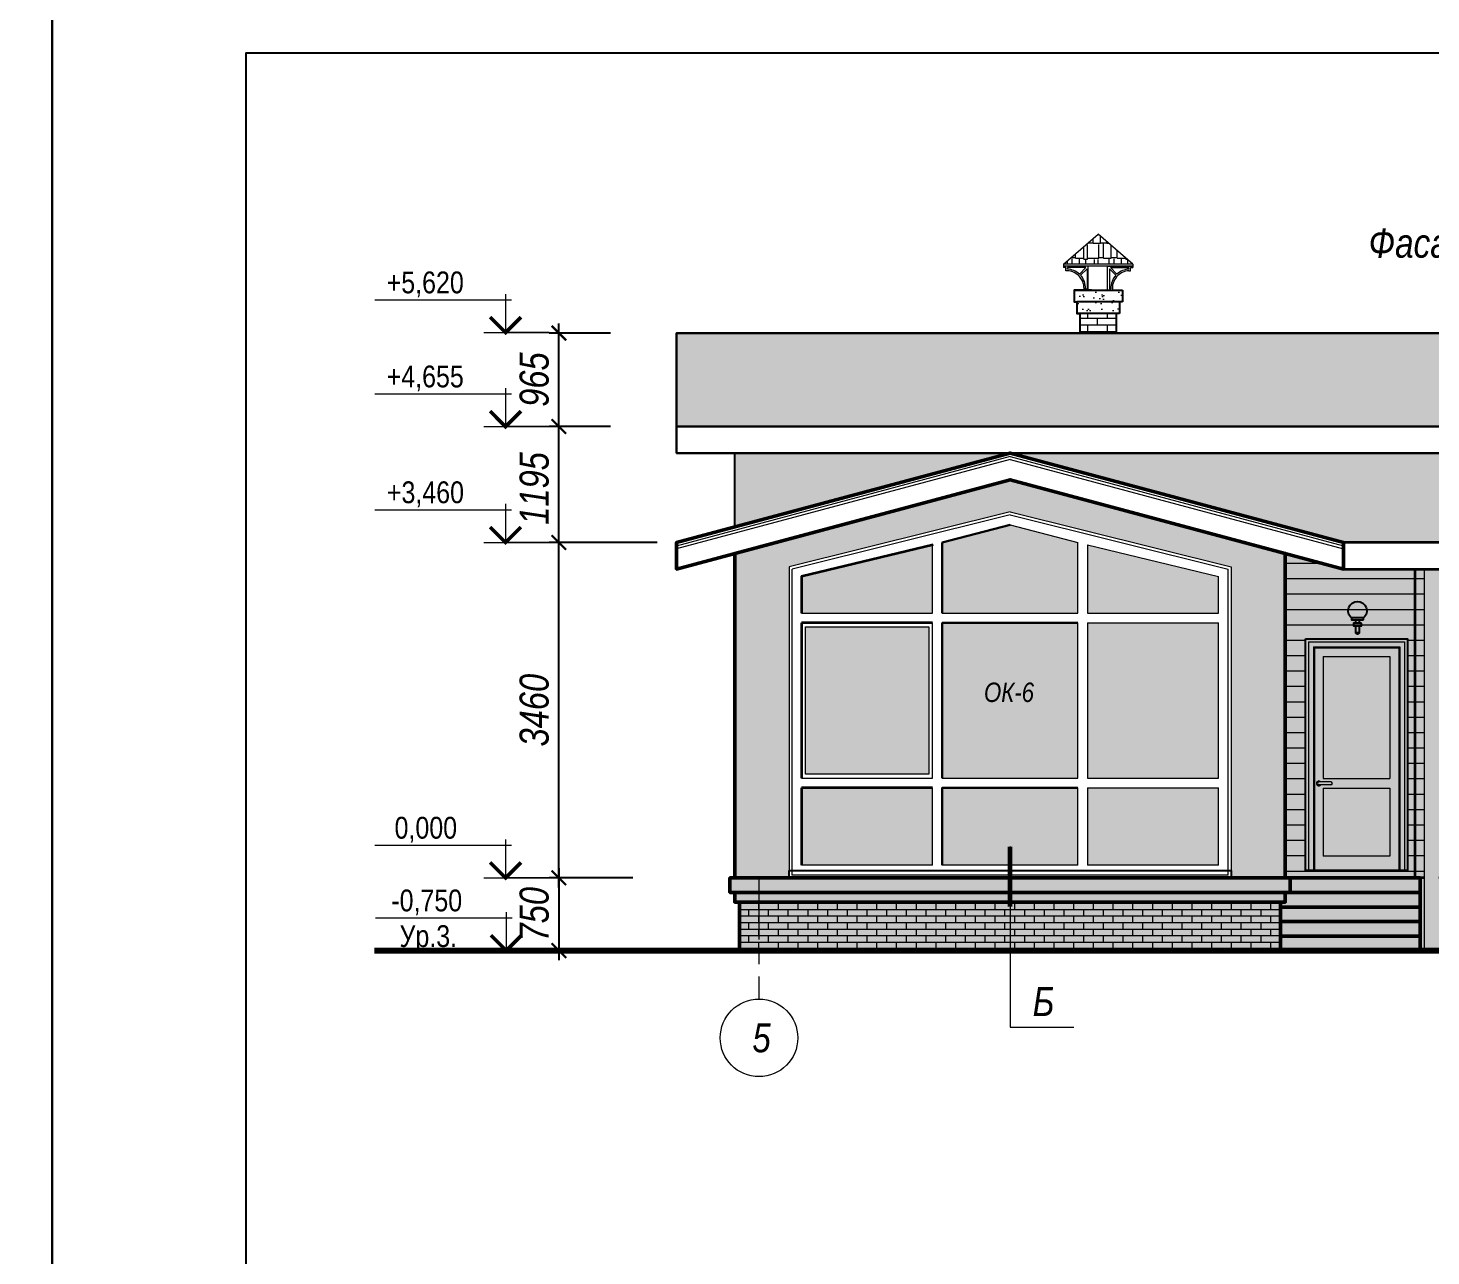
# Model space of a CAD drawing. Header units: millimetres. Extents: x 1582001 to 3303937, y 226471 to 491235.
# Drawn here: x 1623751 to 1638224, y 367435 to 380100 of the extents above; entities that cross this region are included whole.
import ezdxf
from ezdxf.enums import TextEntityAlignment as Align

# ---------------------------------------------------------------- set-up
doc = ezdxf.new("R2010")
doc.units = ezdxf.units.MM
doc.linetypes.add('CENTER', pattern=[50.8, 31.75, -6.35, 6.35, -6.35])
doc.layers.get('Defpoints').update_dxf_attribs({"color": 255, "lineweight": 30})
for name, color, linetype in [('A-Window-G', 92, 'Continuous'), ('Fasad', 7, 'Continuous'), ('Т-Подписи', 7, 'Continuous'), ('Формуляр', 138, 'Continuous')]:
    doc.layers.add(name, color=color, linetype=linetype)
for name, color, linetype, lineweight in [('Интерьер - Лестница_Ном_пера__1', 7, 'Continuous', 13), ('Интерьер- Перегородка_Ном_пера__1', 7, 'Continuous', 13), ('Конструктивный - Несущий_Ном_пера__1', 7, 'Continuous', 13), ('Кровля', 232, 'Continuous', 25), ('Маркировка', 253, 'Continuous', 18), ('Оболочка - Крыша_Ном_пера__1', 7, 'Continuous', 13), ('Оси', 251, 'CENTER', 9), ('Отметки', 123, 'Continuous', 18), ('Размеры', 7, 'Continuous', 18), ('тонко', 200, 'Continuous', 13), ('Штриховки', 251, 'Continuous', 20)]:
    doc.layers.add(name, color=color, linetype=linetype, lineweight=lineweight)
doc.styles.add('-АР-', font='ARIALN.TTF', dxfattribs={"width": 0.98, "height": 300})
doc.styles.add('GOST 2.304', font='ARIALNI.TTF', dxfattribs={"width": 0.98, "height": 300})
doc.styles.add('style', font='ARIALNI.TTF', dxfattribs={"width": 0.98, "height": 300})
doc.styles.add('STYLE1', font='ARIALNI.TTF', dxfattribs={"height": 300})
doc.styles.add('стиль1', font='ARIALNI.TTF', dxfattribs={"width": 0.98, "height": 300})
doc.dimstyles.new('М100', dxfattribs={"dimtxt": 600, "dimasz": 150, "dimexe": 100, "dimexo": 200, "dimgap": 100, "dimtad": 1, "dimdec": 0, "dimtxsty": 'style', "dimblk": 'ARCHTICK', "dimcen": 150, "dimdle": 100, "dimclrt": 256, "dimadec": 0, "dimazin": 0, "dimtfac": 1, "dimtdec": 0, "dimtmove": 1, "dimatfit": 3, "dimldrblk": 'NONE', "dimfxl": 0, "dimarcsym": 0})
pattern_1 = [(0, (0, 96926.34), (323.85, 152.4), [76.2, -63.5, 88.9, -38.1, 114.3, -50.8]), (0, (76.2, 96932.69), (323.85, 152.4), [63.5, -241.3, 50.8, -76.2]), (0, (228.6, 96916.81), (323.85, 152.4), [38.1, -393.7]), (90, (0, 96926.34), (-107.95, 152.4), [146.05, -463.55]), (90, (76.2, 96926.34), (-107.95, 152.4), [142.875, -466.725]), (90, (139.7, 96926.34), (-107.95, 152.4), [133.35, -476.25]), (90, (228.6, 96916.81), (-107.95, 152.4), [146.05, -463.55]), (90, (266.7, 96916.81), (-107.95, 152.4), [146.05, -463.55]), (90, (381, 96926.34), (-107.95, 152.4), [139.7, -469.9])]
pattern_2 = [(0, (0, 96926.34), (4e-14, 158.75), [])]

# ---------------------------------------------------------------- blocks, each defined once
blk = doc.blocks.new('_ArchTick')
at = {"color": 0, "linetype": 'ByBlock', "const_width": 0.15}
blk.add_lwpolyline([(-0.5, -0.5), (0.5, 0.5)], dxfattribs=at)
blk = doc.blocks.new('*D494')
at = {"layer": 'Defpoints', "color": 0, "lineweight": -3, "transparency": 16777216}
for p in [(1630192, 371334), (1629227, 370584), (1630192, 370584)]:
    blk.add_point(p, dxfattribs=at)
at = {"layer": 'Размеры', "color": 0, "lineweight": -2, "transparency": 16777216}
for p, q in [((1629227, 371434), (1629227, 370484)), ((1629992, 371334), (1629127, 371334)), ((1629992, 370584), (1629127, 370584))]:
    blk.add_line(p, q, dxfattribs=at)
at = {"layer": 'Размеры', "color": 0, "lineweight": -2, "transparency": 16777216, "xscale": 150, "yscale": 150, "zscale": 150}
for p, rotation in [((1629227, 371334), 90), ((1629227, 370584), 270)]:
    blk.add_blockref('_ArchTick', p, dxfattribs=dict(at, rotation=rotation))
at = {"layer": 'Размеры', "transparency": 16777216, "insert": (1628974, 370959), "char_height": 300, "attachment_point": 5, "rotation": 90, "style": 'style'}
blk.add_mtext('750', dxfattribs=at)
blk = doc.blocks.new('_None')
blk = doc.blocks.new('*U5')
at = {"color": 0, "linetype": 'Continuous', "lineweight": -2}
for p, q in [((24, 4.5), (5.2, 4.5)), ((6, 5.3), (6, 0)), ((9, 0), (0, 0)), ((0, 0), (6, 0))]:
    blk.add_line(p, q, dxfattribs=at)
at = {"color": 0, "linetype": 'Continuous', "lineweight": -2, "const_width": 0.5}
blk.add_lwpolyline([(3.88, 2.12), (6, 0), (8.12, 2.12)], dxfattribs=at)
at = {"color": 0, "linetype": 'Continuous', "lineweight": -2, "style": '-АР-', "flags": 8}
blk.add_attdef('OTMETKA', text='', height=3, dxfattribs=at).set_placement((17.03, 4.5), align=Align.BOTTOM_CENTER)
blk.add_attdef('FLOOR', text='', height=3, dxfattribs=at).set_placement((17, 3.5), align=Align.TOP_CENTER)
blk = doc.blocks.new('OTMETKA')
at = {"color": 0, "linetype": 'Continuous', "lineweight": -2}
for p, q in [((24, 4.5), (5.2, 4.5)), ((6, 5.3), (6, 0)), ((9, 0), (0, 0)), ((0, 0), (6, 0))]:
    blk.add_line(p, q, dxfattribs=at)
at = {"color": 0, "linetype": 'Continuous', "lineweight": -2, "const_width": 0.5}
blk.add_lwpolyline([(3.88, 2.12), (6, 0), (8.12, 2.12)], dxfattribs=at)
at = {"color": 0, "linetype": 'Continuous', "lineweight": -2, "style": '-АР-', "flags": 8}
blk.add_attdef('OTMETKA', text='', height=3, dxfattribs=at).set_placement((17, 4.5), align=Align.BOTTOM_CENTER)
blk.add_attdef('FLOOR', text='', height=3, dxfattribs=at).set_placement((17, 3.5), align=Align.TOP_CENTER)
blk = doc.blocks.new('*D496')
at = {"layer": 'Defpoints', "color": 0, "lineweight": -3, "transparency": 16777216}
for p in [(1629227, 374794), (1630442, 374794), (1630192, 371334)]:
    blk.add_point(p, dxfattribs=at)
at = {"layer": 'Размеры', "color": 0, "lineweight": -2, "transparency": 16777216}
for p, q in [((1629227, 371234), (1629227, 374894)), ((1630242, 374794), (1629127, 374794)), ((1629992, 371334), (1629127, 371334))]:
    blk.add_line(p, q, dxfattribs=at)
at = {"layer": 'Размеры', "color": 0, "lineweight": -2, "transparency": 16777216, "xscale": 150, "yscale": 150, "zscale": 150}
for p, rotation in [((1629227, 374794), 90), ((1629227, 371334), 270)]:
    blk.add_blockref('_ArchTick', p, dxfattribs=dict(at, rotation=rotation))
at = {"layer": 'Размеры', "transparency": 16777216, "insert": (1628974, 373064), "char_height": 300, "attachment_point": 5, "rotation": 90, "style": 'style'}
blk.add_mtext('3460', dxfattribs=at)
blk = doc.blocks.new('*D497')
at = {"layer": 'Defpoints', "color": 0, "lineweight": -3, "transparency": 16777216}
for p in [(1629227, 375989), (1629961, 375989), (1630442, 374794)]:
    blk.add_point(p, dxfattribs=at)
at = {"layer": 'Размеры', "color": 0, "lineweight": -2, "transparency": 16777216}
for p, q in [((1629227, 374694), (1629227, 376089)), ((1629761, 375989), (1629127, 375989)), ((1630242, 374794), (1629127, 374794))]:
    blk.add_line(p, q, dxfattribs=at)
at = {"layer": 'Размеры', "color": 0, "lineweight": -2, "transparency": 16777216, "xscale": 150, "yscale": 150, "zscale": 150}
for p, rotation in [((1629227, 375989), 90), ((1629227, 374794), 270)]:
    blk.add_blockref('_ArchTick', p, dxfattribs=dict(at, rotation=rotation))
at = {"layer": 'Размеры', "transparency": 16777216, "insert": (1628974, 375351), "char_height": 300, "attachment_point": 5, "rotation": 90, "style": 'style'}
blk.add_mtext('1195', dxfattribs=at)
blk = doc.blocks.new('*D498')
at = {"layer": 'Defpoints', "color": 0, "lineweight": -3, "transparency": 16777216}
for p in [(1629227, 376954), (1629961, 376954), (1629961, 375989)]:
    blk.add_point(p, dxfattribs=at)
at = {"layer": 'Размеры', "color": 0, "lineweight": -2, "transparency": 16777216}
for p, q in [((1629227, 375889), (1629227, 377054)), ((1629761, 376954), (1629127, 376954)), ((1629761, 375989), (1629127, 375989))]:
    blk.add_line(p, q, dxfattribs=at)
at = {"layer": 'Размеры', "color": 0, "lineweight": -2, "transparency": 16777216, "xscale": 150, "yscale": 150, "zscale": 150}
for p, rotation in [((1629227, 376954), 90), ((1629227, 375989), 270)]:
    blk.add_blockref('_ArchTick', p, dxfattribs=dict(at, rotation=rotation))
at = {"layer": 'Размеры', "transparency": 16777216, "insert": (1628974, 376474), "char_height": 300, "attachment_point": 5, "rotation": 90, "style": 'style'}
blk.add_mtext('965', dxfattribs=at)
blk = doc.blocks.new('Фонарь 4')
blk.add_lwpolyline([(-41, 112), (41, 112), (41, 86), (-41, 86)], close=True)
for points in [[(-21, 12), (21, 12)], [(-21, 12), (0, 0), (21, 12)]]:
    blk.add_lwpolyline(points)
at = {"layer": 'Fasad'}
for p, q in [((-21, 112), (-21, 148)), ((21, 148), (21, 112)), ((-21, 12), (-21, 86)), ((21, 86), (21, 12))]:
    blk.add_line(p, q, dxfattribs=at)
blk.add_lwpolyline([(-63, 148), (-63, 169), (63, 169), (63, 148)], close=True, dxfattribs=at)
blk.add_arc((0, 241), 95.8, 311.1121, 228.8879, dxfattribs=at)

msp = doc.modelspace()

# ---------------------------------------------------------------- hatches: boundary and pattern name
at = {"lineweight": 18, "ltscale": 100, "true_color": 0x4c2f26}
h = msp.add_hatch(dxfattribs=at)
h.set_pattern_fill('AR-RSHKE', color=29, scale=0.5, style=0)
h.set_pattern_definition([(7e-15, (1483717.68, 458194.37), (323.85, 152.4), [76.2, -63.5, 88.9, -38.1, 114.3, -50.8]), (7e-15, (1483793.88, 458200.72), (323.85, 152.4), [63.5, -241.3, 50.8, -76.2]), (7e-15, (1483946.28, 458184.85), (323.85, 152.4), [38.1, -393.7]), (90, (1483717.68, 458194.37), (-107.95, 152.4), [146.05, -463.55]), (90, (1483793.88, 458194.37), (-107.95, 152.4), [142.875, -466.725]), (90, (1483857.38, 458194.37), (-107.95, 152.4), [133.35, -476.25]), (90, (1483946.28, 458184.85), (-107.95, 152.4), [146.05, -463.55]), (90, (1483984.38, 458184.85), (-107.95, 152.4), [146.05, -463.55]), (90, (1484098.68, 458194.37), (-107.95, 152.4), [139.7, -469.9])])
h.paths.add_polyline_path([(1634434.4, 377664.9), (1634791.3, 377973.7), (1635149.4, 377664.9)])
h = msp.add_hatch(dxfattribs=at)
h.set_pattern_fill('AR-RSHKE', color=29, scale=0.5, style=0)
h.set_pattern_definition(pattern_1)
h.paths.add_polyline_path([(1630441.9, 376953.6), (1644731.9, 376953.6), (1644731.9, 375990), (1630441.9, 375990)])
h.paths.add_polyline_path([(1640576.9, 376953.6), (1642126.9, 376953.6), (1642126.9, 376240.6), (1640576.9, 376240.6)], flags=16)
h = msp.add_hatch(dxfattribs=at)
h.set_pattern_fill('AR-RSHKE', color=29, scale=0.5, style=0)
h.set_pattern_definition(pattern_1)
h.paths.add_polyline_path([(1633881.9, 375715.6), (1637321.9, 374793.9), (1647201.9, 374793.9), (1647201.9, 376514.1), (1644731.9, 376514.1), (1644731.9, 375715.6)])
at = {"lineweight": -3, "ltscale": 100, "true_color": 0xffe3c7}
h = msp.add_hatch(color=254, dxfattribs=at)
h.paths.add_polyline_path([(1636721.9, 374680.3), (1633881.9, 375441.3), (1631041.9, 374680.3), (1631041.9, 371333.8), (1631601.9, 371333.8), (1631601.9, 374542.8), (1633881.9, 375111.6), (1636161.9, 374542.8), (1636161.9, 371333.8), (1636721.9, 371333.8)])
h.paths.add_polyline_path([(1633881.9, 375715.6), (1631041.9, 375715.6), (1631041.9, 374954.6)])
h = msp.add_hatch(color=254, dxfattribs=at)
h.set_gradient(color1=(200, 254, 251), color2=(240, 255, 254), one_color=1, tint=0.97, name='CYLINDER')
h.paths.add_polyline_path([(1633082.7, 374768.7), (1631731.9, 374442.4), (1631731.9, 374063.3), (1633082.7, 374063.3)])
h.paths.add_polyline_path([(1634581.1, 374794.8), (1633881.9, 374977.2), (1633182.7, 374794.8), (1633182.7, 374063.3), (1634581.1, 374063.3)])
h.paths.add_polyline_path([(1634681.1, 374768.7), (1634681.1, 374063.3), (1636031.9, 374063.3), (1636031.9, 374442.4)])
h.paths.add_polyline_path([(1636031.9, 373963.3), (1634681.1, 373963.3), (1634681.1, 372363.8), (1636031.9, 372363.8)])
h.paths.add_polyline_path([(1634581.1, 373963.3), (1633182.7, 373963.3), (1633182.7, 372363.8), (1634581.1, 372363.8)])
h.paths.add_polyline_path([(1633042.7, 373923.3), (1631771.9, 373923.3), (1631771.9, 372403.8), (1633042.7, 372403.8)])
h.paths.add_polyline_path([(1633082.7, 372263.8), (1631731.9, 372263.8), (1631731.9, 371463.8), (1633082.7, 371463.8)])
h.paths.add_polyline_path([(1634581.1, 372263.8), (1633182.7, 372263.8), (1633182.7, 371463.8), (1634581.1, 371463.8)])
h.paths.add_polyline_path([(1636031.9, 372263.8), (1634681.1, 372263.8), (1634681.1, 371463.8), (1636031.9, 371463.8)])
h.paths.add_polyline_path([(1633559.6, 373093.3), (1634182.8, 373093.3), (1634182.8, 373403.5), (1633559.6, 373403.5)], flags=24)
h = msp.add_hatch(color=254, dxfattribs=at)
h.paths.add_polyline_path([(1638061.9, 374519.5), (1637321.9, 374519.5), (1636721.9, 374680.3), (1636721.9, 371333.8), (1638061.9, 371333.8)])
h.paths.add_polyline_path([(1637981.9, 373798.8), (1637981.9, 371408.8), (1636931.9, 371408.8), (1636931.9, 373798.8)], flags=16)
h.paths.add_polyline_path([(1637901.9, 373718.8), (1637901.9, 373708.8), (1637011.9, 373708.8), (1637011.9, 373718.8)], flags=0)
h.paths.add_polyline_path([(1637801.9, 373618.8), (1637801.9, 372358.8), (1637111.9, 372358.8), (1637111.9, 373618.8)], flags=0)
h.paths.add_polyline_path([(1637192.3, 372323.8, -1), (1637192.3, 372293.8), (1637087.3, 372293.8, -3), (1637087.3, 372323.8)], flags=0)
h.paths.add_polyline_path([(1637801.9, 372258.8), (1637801.9, 371558.8), (1637111.9, 371558.8), (1637111.9, 372258.8)], flags=0)
h.paths.add_polyline_path([(1638156.9, 374519.5), (1638061.9, 374519.5), (1638061.9, 371333.8), (1638156.9, 371333.8)])
h.paths.add_polyline_path([(1638306.9, 374519.5), (1638156.9, 374519.5), (1638156.9, 370583.8), (1638306.9, 370583.8)])
h.paths.add_polyline_path([(1644131.9, 374519.5), (1638306.9, 374519.5), (1638306.9, 371333.8), (1639391.9, 371333.8), (1639391.9, 373723.8), (1640441.9, 373723.8), (1640441.9, 371333.8), (1642001.9, 371333.8), (1642001.9, 373723.8), (1643051.9, 373723.8), (1643051.9, 371333.8), (1644131.9, 371333.8)])
at = {"lineweight": -3, "ltscale": 100}
h = msp.add_hatch(color=32, dxfattribs=at)
h.paths.add_polyline_path([(1637801.9, 373618.8), (1637111.9, 373618.8), (1637111.9, 372358.8), (1637801.9, 372358.8)], flags=0)
h.paths.add_polyline_path([(1637801.9, 372258.8), (1637111.9, 372258.8), (1637111.9, 371558.8), (1637801.9, 371558.8)], flags=0)
h.paths.add_polyline_path([(1637891.9, 373708.8), (1637021.9, 373708.8), (1637021.9, 371408.8), (1637891.9, 371408.8)], flags=16)
h.paths.add_polyline_path([(1637801.9, 372358.8), (1637111.9, 372358.8), (1637111.9, 373618.8), (1637801.9, 373618.8)], flags=0)
h.paths.add_polyline_path([(1637801.9, 372258.8), (1637801.9, 371558.8), (1637111.9, 371558.8), (1637111.9, 372258.8)], flags=0)
h.paths.add_polyline_path([(1637192.3, 372293.8), (1637087.3, 372293.8, -3), (1637087.3, 372323.8), (1637192.3, 372323.8, -1)], flags=0)
h.paths.add_polyline_path([(1637951.9, 373768.8), (1636961.9, 373768.8), (1636961.9, 371408.8), (1637011.9, 371408.8), (1637011.9, 373718.8), (1637901.9, 373718.8), (1637901.9, 371408.8), (1637951.9, 371408.8)], flags=17)
h.paths.add_polyline_path([(1637981.9, 373798.8), (1636931.9, 373798.8), (1636931.9, 371408.8), (1636961.9, 371408.8), (1636961.9, 373768.8), (1637951.9, 373768.8), (1637951.9, 371408.8), (1637981.9, 371408.8)])
h = msp.add_hatch(color=32, dxfattribs=at)
h.paths.add_polyline_path([(1637981.9, 373798.8), (1636931.9, 373798.8), (1636931.9, 371408.8), (1637981.9, 371408.8)])
h.paths.add_polyline_path([(1637801.9, 372358.8), (1637111.9, 372358.8), (1637111.9, 373618.8), (1637801.9, 373618.8)], flags=16)
h.paths.add_polyline_path([(1637801.9, 372258.8), (1637801.9, 371558.8), (1637111.9, 371558.8), (1637111.9, 372258.8)], flags=16)
h.paths.add_polyline_path([(1637192.3, 372293.8), (1637087.3, 372293.8, -3), (1637087.3, 372323.8), (1637192.3, 372323.8, -1)], flags=16)
at = {"lineweight": -3, "ltscale": 100, "true_color": 0xb83205}
h = msp.add_hatch(color=22, dxfattribs=at)
h.paths.add_polyline_path([(1631291.9, 371083.8), (1631091.9, 371083.8), (1631091.9, 370583.8), (1631291.9, 370583.8)])
h.paths.add_polyline_path([(1631291.9, 371183.8), (1631041.9, 371183.8), (1631041.9, 371083.8), (1631291.9, 371083.8)])
h.paths.add_polyline_path([(1631291.9, 371333.8), (1631041.9, 371333.8), (1630991.9, 371333.8), (1630991.9, 371183.8), (1631291.9, 371183.8)])
h.paths.add_polyline_path([(1633881.9, 371333.8), (1631291.9, 371333.8), (1631291.9, 371183.8), (1633881.9, 371183.8)])
h.paths.add_polyline_path([(1633881.9, 371183.8), (1631291.9, 371183.8), (1631291.9, 371083.8), (1633881.9, 371083.8)])
h.paths.add_polyline_path([(1633881.9, 371083.8), (1631291.9, 371083.8), (1631291.9, 370583.8), (1633881.9, 370583.8)])
h.paths.add_polyline_path([(1636671.9, 371083.8), (1633881.9, 371083.8), (1633881.9, 371036.4), (1633881.9, 370583.8), (1636671.9, 370583.8)])
h.paths.add_polyline_path([(1636721.9, 371183.8), (1633881.9, 371183.8), (1633881.9, 371083.8), (1636671.9, 371083.8), (1636721.9, 371083.8)])
h.paths.add_polyline_path([(1636771.9, 371333.8), (1636721.9, 371333.8), (1633881.9, 371333.8), (1633881.9, 371183.8), (1636721.9, 371183.8), (1636771.9, 371183.8)])
at = {"lineweight": -3, "ltscale": 100}
h = msp.add_hatch(color=34, dxfattribs=at)
h.paths.add_polyline_path([(1638111.9, 370733.8), (1636671.9, 370733.8), (1636671.9, 370583.8), (1638111.9, 370583.8)])
h.paths.add_polyline_path([(1638111.9, 370883.8), (1636671.9, 370883.8), (1636671.9, 370733.8), (1638111.9, 370733.8)])
h.paths.add_polyline_path([(1638111.9, 371033.8), (1636671.9, 371033.8), (1636671.9, 370883.8), (1638111.9, 370883.8)])
h.paths.add_polyline_path([(1638111.9, 371183.8), (1636721.9, 371183.8), (1636721.9, 371083.8), (1636671.9, 371083.8), (1636671.9, 371033.8), (1638111.9, 371033.8), (1638111.9, 371083.8)])
h.paths.add_polyline_path([(1638111.9, 371333.8), (1638061.9, 371333.8), (1636771.9, 371333.8), (1636771.9, 371183.8), (1638111.9, 371183.8)])
h.paths.add_polyline_path([(1638156.9, 371333.8), (1638111.9, 371333.8), (1638111.9, 371183.8), (1638111.9, 371083.8), (1638111.9, 371033.8), (1638111.9, 370883.8), (1638111.9, 370733.8), (1638111.9, 370583.8), (1638156.9, 370583.8)])
at = {"layer": 'Конструктивный - Несущий_Ном_пера__1', "ltscale": 100}
h = msp.add_hatch(dxfattribs=at)
h.set_pattern_fill('AR-SAND', color=41, scale=3, style=0)
h.set_pattern_definition([(142.5, (1878325.98, 472108.28), (4.800094, 146.82397), [0, -115.824, 0, -129.54, 0, -123.825]), (172.5, (1878325.98, 472108.28), (-134.85698, 215.04753), [0, -62.484, 0, -104.394, 0, -40.005]), (212.5, (1878419.71, 472108.28), (-237.29771, 0.431155), [0, -38.1, 0, -137.16, 0, -179.07]), (222.5, (1878419.7, 472108.28), (-229.06694, 66.8788), [0, -19.05, 0, -89.916, 0, -102.87])])
h.paths.add_polyline_path([(1634571.9, 377275), (1635011.9, 377275), (1635011.9, 377155), (1634571.9, 377155)])
h.paths.add_polyline_path([(1634541.9, 377395), (1634721.9, 377395), (1635041.9, 377395), (1635041.9, 377275), (1634571.9, 377275), (1634541.9, 377275)])
at = {"layer": 'Конструктивный - Несущий_Ном_пера__1', "linetype": 'Continuous', "lineweight": 18, "true_color": 0x4c2f26}
h = msp.add_hatch(dxfattribs=at)
h.set_pattern_fill('AR-BRSTD', color=29, style=0)
h.set_pattern_definition([(180, (3236916.08, 96926.34), (0, 67.7418), []), (90, (3236916.08, 96926.34), (101.6, 67.7418), [67.7418, -67.7418])])
h.paths.add_polyline_path([(1634981.9, 377155), (1634601.9, 377155), (1634601.9, 376953.6), (1634981.9, 376955)])
h = msp.add_hatch(dxfattribs=at)
h.set_pattern_fill('ANSI31', color=29, scale=50, angle=315, style=0)
h.set_pattern_definition(pattern_2)
h.paths.add_polyline_path([(1636721.9, 374680.3), (1637321.9, 374519.5), (1638061.9, 374519.5), (1638061.9, 371333.8), (1636721.9, 371333.8)])
h.paths.add_polyline_path([(1636931.9, 373798.8), (1637981.9, 373798.8), (1637981.9, 371408.8), (1636931.9, 371408.8)], flags=16)
edge = h.paths.add_edge_path(flags=0)
edge.add_line((1637951.9, 373768.8), (1637951.9, 371408.8))
h = msp.add_hatch(dxfattribs=at)
h.set_pattern_fill('ANSI31', color=29, scale=50, angle=315, style=0)
h.set_pattern_definition(pattern_2)
h.paths.add_polyline_path([(1638061.9, 374519.5), (1638156.9, 374519.5), (1638156.9, 371333.8), (1638061.9, 371333.8)])
h = msp.add_hatch(dxfattribs=at)
h.set_pattern_fill('AR-BRSTD', color=29, style=0)
h.set_pattern_definition([(0, (0, 96926.34), (0, 67.7418), []), (90, (0, 96926.34), (-101.6, 67.7418), [67.7418, -67.7418])])
h.paths.add_polyline_path([(1631091.9, 371083.8), (1636671.9, 371083.8), (1636671.9, 370583.8), (1631091.9, 370583.8)])

# ---------------------------------------------------------------- linework, layer by layer
at = {"ltscale": 20}
for p, q in [((1636671.9, 371083.8), (1636671.9, 370583.8)), ((1638111.9, 371083.8), (1638111.9, 370583.8))]:
    msp.add_line(p, q, dxfattribs=at)
at = {"color": 0, "lineweight": -3, "ltscale": 100}
for points in [[(1634981.9, 377155), (1634601.9, 377155), (1634601.9, 376953.6), (1634981.9, 376955)], [(1630441.9, 376953.6), (1644731.9, 376953.6), (1644731.9, 375990), (1630441.9, 375990)], [(1633881.9, 375715.6), (1637321.9, 374793.9), (1647201.9, 374793.9), (1647201.9, 376514.1), (1644731.9, 376514.1), (1644731.9, 375715.6)], [(1633881.9, 375715.6), (1631041.9, 374954.6), (1631041.9, 375715.6)], [(1636931.9, 373798.8), (1637981.9, 373798.8), (1637981.9, 371408.8), (1636931.9, 371408.8)]]:
    msp.add_lwpolyline(points, close=True, dxfattribs=at)
for points in [[(1631041.9, 375715.6), (1633881.9, 375715.6), (1631041.9, 374954.6), (1631041.9, 375715.6)], [(1636721.9, 374680.3), (1637321.9, 374519.5), (1638061.9, 374519.5), (1638061.9, 371333.8), (1636721.9, 371333.8), (1636721.9, 374680.3)]]:
    msp.add_lwpolyline(points)
at = {"color": 0, "lineweight": 30, "ltscale": 100}
for points in [[(1633881.9, 374977.2), (1633182.7, 374794.8)], [(1633182.7, 374794.8), (1633182.7, 374063.3)], [(1634581.1, 373963.3), (1633182.7, 373963.3), (1633182.7, 372363.8)], [(1634581.1, 372263.8), (1633182.7, 372263.8), (1633182.7, 371463.8)]]:
    msp.add_lwpolyline(points, dxfattribs=at)
at = {"color": 0, "lineweight": 35, "ltscale": 100}
for points in [[(1633088.6, 374770.2), (1631731.9, 374442.4), (1631731.9, 374063.3)], [(1631731.9, 373963.3), (1631731.9, 372363.8)], [(1633082.7, 373963.3), (1631731.9, 373963.3)], [(1631731.9, 372263.8), (1631731.9, 371463.8)], [(1633082.7, 372263.8), (1631731.9, 372263.8)]]:
    msp.add_lwpolyline(points, dxfattribs=at)
at = {"lineweight": 35}
msp.add_lwpolyline([(1638156.9, 371333.8), (1638061.9, 371333.8), (1638061.9, 374519.5), (1644131.9, 374519.5), (1644131.9, 371333.8), (1638306.9, 371333.8)], dxfattribs=at)
msp.add_lwpolyline([(1631601.9, 371408.8), (1636161.9, 371408.8), (1636161.9, 371333.8), (1631601.9, 371333.8)], close=True)
at = {"layer": 'Интерьер - Лестница_Ном_пера__1', "linetype": 'Continuous', "lineweight": 80}
msp.add_line((1627326.5, 370583.8), (1650446.6, 370583.8), dxfattribs=at)
at = {"layer": 'Интерьер- Перегородка_Ном_пера__1', "linetype": 'Continuous'}
for p, q in [((1633881.9, 375080.6), (1631632.9, 374519.6)), ((1633881.9, 375080.6), (1636131.9, 374519.6)), ((1633881.9, 374977.2), (1633182.7, 374794.8)), ((1633881.9, 374977.2), (1634581.1, 374794.8)), ((1633082.7, 374063.3), (1633082.7, 374768.7)), ((1633182.7, 374794.8), (1633182.7, 374063.3)), ((1634581.1, 374063.3), (1634581.1, 374794.8)), ((1634681.1, 374768.7), (1634681.1, 374063.3)), ((1634681.1, 374768.7), (1636031.9, 374442.4)), ((1631631.9, 374519.6), (1631631.9, 371363.8)), ((1631731.9, 374442.4), (1631731.9, 374063.3)), ((1636031.9, 374063.3), (1636031.9, 374442.4)), ((1636131.9, 371363.8), (1636131.9, 374519.6)), ((1631731.9, 374063.3), (1633082.7, 374063.3)), ((1633182.7, 374063.3), (1634581.1, 374063.3)), ((1634681.1, 374063.3), (1636031.9, 374063.3)), ((1631731.9, 373963.3), (1631731.9, 372363.8)), ((1631731.9, 373963.3), (1633082.7, 373963.3)), ((1633082.7, 372363.8), (1633082.7, 373963.3)), ((1633182.7, 373963.3), (1633182.7, 372363.8)), ((1633182.7, 373963.3), (1634581.1, 373963.3)), ((1634581.1, 372363.8), (1634581.1, 373963.3)), ((1634681.1, 373963.3), (1634681.1, 372363.8)), ((1634681.1, 373963.3), (1636031.9, 373963.3)), ((1636031.9, 372363.8), (1636031.9, 373963.3)), ((1631731.9, 372363.8), (1633082.7, 372363.8)), ((1631731.9, 372263.8), (1631731.9, 371463.8)), ((1631731.9, 372263.8), (1633082.7, 372263.8)), ((1633082.7, 371463.8), (1633082.7, 372263.8)), ((1633182.7, 372363.8), (1634581.1, 372363.8)), ((1633182.7, 372263.8), (1633182.7, 371463.8)), ((1633182.7, 372263.8), (1634581.1, 372263.8)), ((1634581.1, 371463.8), (1634581.1, 372263.8)), ((1634681.1, 372363.8), (1636031.9, 372363.8)), ((1634681.1, 372263.8), (1634681.1, 371463.8)), ((1634681.1, 372263.8), (1636031.9, 372263.8)), ((1636031.9, 371463.8), (1636031.9, 372263.8)), ((1633082.7, 371463.8), (1631731.9, 371463.8)), ((1634581.1, 371463.8), (1633182.7, 371463.8)), ((1636031.9, 371463.8), (1634681.1, 371463.8)), ((1636131.9, 371363.8), (1631631.9, 371363.8))]:
    msp.add_line(p, q, dxfattribs=at)
msp.add_lwpolyline([(1631771.9, 373923.3), (1633042.7, 373923.3), (1633042.7, 372403.8), (1631771.9, 372403.8)], close=True, dxfattribs=at)
at = {"layer": 'Конструктивный - Несущий_Ном_пера__1', "ltscale": 100}
for p, q in [((1634601.9, 376955), (1634601.9, 377155)), ((1634981.9, 376955), (1634981.9, 377155))]:
    msp.add_line(p, q, dxfattribs=at)
at = {"layer": 'Конструктивный - Несущий_Ном_пера__1', "color": 24, "linetype": 'Continuous'}
msp.add_lwpolyline([(1638156.9, 370583.8), (1638156.9, 374519.5)], dxfattribs=at)
at = {"layer": 'Конструктивный - Несущий_Ном_пера__1', "ltscale": 100, "const_width": 50}
msp.add_lwpolyline([(1633881.9, 371657.4), (1633881.9, 371036.4)], dxfattribs=at)
at = {"layer": 'Конструктивный - Несущий_Ном_пера__1', "ltscale": 100}
msp.add_lwpolyline([(1633881.9, 371657.4), (1633881.9, 369793.6), (1634540.1, 369793.6)], dxfattribs=at)
at = {"layer": 'Кровля', "color": 0}
msp.add_lwpolyline([(1630441.9, 375990), (1644731.9, 375990), (1644731.9, 376953.6), (1630441.9, 376953.6)], close=True, dxfattribs=at)
at = {"layer": 'Кровля', "color": 0, "lineweight": 30}
for points in [[(1633881.9, 375715.6), (1644731.9, 375715.6), (1644731.9, 375715.6), (1644731.9, 376514.1), (1647201.9, 376514.1), (1647201.9, 374793.9), (1637321.9, 374793.9), (1637321.9, 374793.9), (1637321.9, 374793.9), (1637321.9, 374793.9), (1633881.9, 375715.6)], [(1644731.9, 375990), (1630441.9, 375990), (1630441.9, 375715.6), (1644731.9, 375715.6), (1644731.9, 375990)]]:
    msp.add_lwpolyline(points, dxfattribs=at)
at = {"layer": 'Кровля', "color": 0, "lineweight": 50}
for points in [[(1637321.9, 374793.9), (1633881.9, 375715.6), (1630441.9, 374793.9), (1630441.9, 374519.5), (1633881.9, 375441.3), (1637321.9, 374519.5), (1637321.9, 374793.9)], [(1631041.9, 374680.3), (1633881.9, 375441.3), (1636721.9, 374680.3), (1636721.9, 371333.8), (1631041.9, 371333.8), (1631041.9, 374680.3)], [(1636671.9, 371033.8), (1636671.9, 371083.8), (1636721.9, 371083.8), (1636721.9, 371183.8), (1638111.9, 371183.8), (1638111.9, 371083.8), (1638111.9, 371083.8), (1638111.9, 371033.8), (1636671.9, 371033.8)]]:
    msp.add_lwpolyline(points, dxfattribs=at)
at = {"layer": 'Кровля', "color": 0, "lineweight": 35}
msp.add_lwpolyline([(1647201.9, 374793.9), (1637321.9, 374793.9), (1637321.9, 374519.5), (1647201.9, 374519.5)], close=True, dxfattribs=at)
at = {"layer": 'Кровля', "color": 0, "lineweight": 50}
for points in [[(1636771.9, 371333.8), (1630991.9, 371333.8), (1630991.9, 371183.8), (1636771.9, 371183.8)], [(1636771.9, 371183.8), (1638111.9, 371183.8), (1638111.9, 371333.8), (1636771.9, 371333.8)], [(1636721.9, 371183.8), (1631041.9, 371183.8), (1631041.9, 371083.8), (1636721.9, 371083.8)], [(1631091.9, 371083.8), (1636671.9, 371083.8), (1636671.9, 370583.8), (1631091.9, 370583.8)], [(1636671.9, 370883.8), (1638111.9, 370883.8), (1638111.9, 371033.8), (1636671.9, 371033.8)], [(1636671.9, 370733.8), (1638111.9, 370733.8), (1638111.9, 370883.8), (1636671.9, 370883.8)], [(1636671.9, 370583.8), (1638111.9, 370583.8), (1638111.9, 370733.8), (1636671.9, 370733.8)]]:
    msp.add_lwpolyline(points, close=True, dxfattribs=at)
at = {"layer": 'Оболочка - Крыша_Ном_пера__1', "linetype": 'Continuous'}
for p, q in [((1633881.9, 375680), (1630436.9, 374756.5)), ((1633881.9, 375648.9), (1630441.9, 374726.8)), ((1633881.9, 375680), (1637321.9, 374757.8)), ((1633881.9, 375648.9), (1637321.9, 374726.8))]:
    msp.add_line(p, q, dxfattribs=at)
at = {"layer": 'Оси', "ltscale": 20}
msp.add_line((1631291.9, 371333.8), (1631291.9, 370084), dxfattribs=at)
at = {"layer": 'Оси', "linetype": 'Continuous', "ltscale": 100}
msp.add_circle((1631291.9, 369684), 400, dxfattribs=at)
msp.add_circle((1631291.9, 369684), 400, dxfattribs=at)
at = {"layer": 'Т-Подписи', "ltscale": 100}
for p, q in [((1634541.9, 377395), (1635041.9, 377395)), ((1635041.9, 377395), (1635041.9, 377275)), ((1635041.9, 377275), (1634571.9, 377275)), ((1635011.9, 377275), (1635011.9, 377155)), ((1635011.9, 377155), (1634571.9, 377155))]:
    msp.add_line(p, q, dxfattribs=at)
msp.add_lwpolyline([(1634721.9, 377395), (1634541.9, 377395), (1634541.9, 377275), (1634571.9, 377275), (1634571.9, 377155), (1634601.9, 377155)], dxfattribs=at)
at = {"layer": 'тонко', "color": 0, "ltscale": 50}
for p, q in [((1637981.9, 373798.8), (1636931.9, 373798.8)), ((1636931.9, 373798.8), (1636931.9, 371408.8)), ((1637981.9, 373798.8), (1637981.9, 371408.8))]:
    msp.add_line(p, q, dxfattribs=at)
at = {"layer": 'тонко', "color": 0}
for p, q in [((1636961.9, 373768.8), (1636961.9, 371408.8)), ((1636961.9, 373768.8), (1637951.9, 373768.8)), ((1637011.9, 373718.8), (1637011.9, 371408.8)), ((1637011.9, 373718.8), (1637901.9, 373718.8)), ((1637021.9, 373708.8), (1637021.9, 371408.8)), ((1637021.9, 373708.8), (1637891.9, 373708.8)), ((1637891.9, 373708.8), (1637891.9, 371408.8)), ((1637901.9, 373718.8), (1637901.9, 371408.8)), ((1637951.9, 373768.8), (1637951.9, 371408.8)), ((1637111.9, 373618.8), (1637111.9, 372358.8)), ((1637111.9, 373618.8), (1637801.9, 373618.8)), ((1637801.9, 373618.8), (1637801.9, 372358.8)), ((1637192.3, 372323.8), (1637067.3, 372323.8)), ((1637192.3, 372293.8), (1637067.3, 372293.8)), ((1637111.9, 372358.8), (1637801.9, 372358.8)), ((1637111.9, 372258.8), (1637111.9, 371558.8)), ((1637111.9, 372258.8), (1637801.9, 372258.8)), ((1637801.9, 372258.8), (1637801.9, 371558.8)), ((1637801.9, 371558.8), (1637111.9, 371558.8)), ((1637981.9, 371408.8), (1636931.9, 371408.8))]:
    msp.add_line(p, q, dxfattribs=at)
for centre, radius, start, end in [((1637067.3, 372308.8), 25, 36.8699, 323.1301), ((1637067.3, 372308.8), 15, 90, 270), ((1637192.3, 372308.8), 15, 270, 90)]:
    msp.add_arc(centre, radius, start, end, dxfattribs=at)
at = {"layer": 'Формуляр', "color": 0}
for points in [[(1582000.9, 380354.9), (1624000.8, 380354.9), (1624000.8, 350654.9), (1582000.9, 350654.9)], [(1624000.8, 380354.9), (1666000.8, 380354.9), (1666000.8, 350654.9), (1624000.8, 350654.9)], [(1626000.8, 351154.9), (1626000.8, 379844.8), (1665500.8, 379844.8), (1665500.8, 351154.9)]]:
    msp.add_lwpolyline(points, close=True, dxfattribs=at)
at = {"layer": 'Штриховки'}
for p, q in [((1634433.8, 377664.9), (1634791.3, 377973.7)), ((1635148.8, 377664.9), (1634791.3, 377973.7)), ((1635148.8, 377664.9), (1634433.8, 377664.9)), ((1634433.8, 377664.9), (1634433.8, 377644.9)), ((1634700, 377644.9), (1634433.8, 377644.9)), ((1634433.8, 377644.9), (1634433.8, 377628.9)), ((1634457.8, 377628.9), (1634433.8, 377628.9)), ((1634457.8, 377596.8), (1634457.8, 377628.9)), ((1634664.7, 377628.9), (1634473.8, 377628.9)), ((1634473.8, 377612.9), (1634473.8, 377628.9)), ((1635148.8, 377644.9), (1634479, 377644.9)), ((1634664.7, 377628.9), (1634597.3, 377561.6)), ((1634676, 377617.5), (1634608.7, 377550.3)), ((1634676, 377617.5), (1634676, 377411)), ((1634689, 377395), (1634689, 377644.9)), ((1634882.6, 377644.9), (1634882.6, 377395)), ((1634882.6, 377644.9), (1635148.8, 377644.9)), ((1634906.6, 377617.5), (1634973.9, 377550.3)), ((1634906.6, 377617.5), (1634906.6, 377411)), ((1634917.9, 377628.9), (1634985.2, 377561.6)), ((1634917.9, 377628.9), (1635108.7, 377628.9)), ((1635108.7, 377612.9), (1635108.7, 377628.9)), ((1635124.7, 377628.9), (1635148.8, 377628.9)), ((1635124.7, 377596.8), (1635124.7, 377628.9)), ((1635148.8, 377664.9), (1635148.8, 377644.9)), ((1635148.8, 377644.9), (1635148.8, 377628.9)), ((1634473.8, 377596.8), (1634457.8, 377596.8)), ((1635108.7, 377596.8), (1635124.7, 377596.8)), ((1635108.7, 377596.8), (1635124.7, 377596.8)), ((1634701.1, 377395), (1634645, 377395)), ((1634662.2, 377411), (1634677.1, 377411)), ((1634882.6, 377395), (1634938.8, 377395)), ((1634921.5, 377411), (1634906.6, 377411))]:
    msp.add_line(p, q, dxfattribs=at)
at = {"layer": 'Штриховки', "ltscale": 500}
for p, q in [((1633881.9, 375111.6), (1631601.9, 374542.8)), ((1633881.9, 375111.6), (1636161.9, 374542.8)), ((1631601.9, 374542.8), (1631601.9, 371333.8)), ((1636161.9, 374542.8), (1636161.9, 371333.8))]:
    msp.add_line(p, q, dxfattribs=at)
at = {"layer": 'Штриховки'}
for centre, radius, start, end in [((1634464.8, 377416.8), 196.3, 47.53964, 87.36429), ((1634464.8, 377416.8), 180.3, 353.07123, 87.13022), ((1634464.8, 377416.8), 196.3, 358.321, 42.86852), ((1635117.8, 377416.8), 196.3, 137.13148, 181.679), ((1635117.8, 377416.8), 180.3, 92.86978, 186.92877), ((1635117.8, 377416.8), 196.3, 92.63571, 132.46036)]:
    msp.add_arc(centre, radius, start, end, dxfattribs=at)

# ---------------------------------------------------------------- block references
at = {"xscale": -1}
msp.add_blockref('Фонарь 4', (1637467, 373848.5), dxfattribs=at)
at = {"layer": 'Отметки', "color": 0, "ltscale": 100}
ref = msp.add_blockref('*U5', (1629126.9, 376958.8), dxfattribs=dict(at, xscale=-75, yscale=75, zscale=75))
ref.add_attrib('OTMETKA', '+5,620', dxfattribs={"layer": '0', "color": 0, "linetype": 'Continuous', "lineweight": -2, "height": 225, "style": '-АР-', "flags": 8}).set_placement((1627848.6, 377296.3), align=Align.BOTTOM_CENTER)
ref = msp.add_blockref('*U5', (1629126.9, 375988.8), dxfattribs=dict(at, xscale=-75, yscale=75, zscale=75))
ref.add_attrib('OTMETKA', '+4,655', dxfattribs={"layer": '0', "color": 0, "linetype": 'Continuous', "lineweight": -2, "height": 225, "style": '-АР-', "flags": 8}).set_placement((1627848.6, 376326.3), align=Align.BOTTOM_CENTER)
ref = msp.add_blockref('*U5', (1629126.9, 374793.9), dxfattribs=dict(at, xscale=-75, yscale=75, zscale=75))
ref.add_attrib('OTMETKA', '+3,460', dxfattribs={"layer": '0', "color": 0, "linetype": 'Continuous', "lineweight": -2, "height": 225, "style": '-АР-', "flags": 8}).set_placement((1627850.6, 375131.4), align=Align.BOTTOM_CENTER)
ref = msp.add_blockref('*U5', (1629126.9, 371333.8), dxfattribs=dict(at, xscale=-75, yscale=75, zscale=75))
ref.add_attrib('OTMETKA', '0,000', dxfattribs={"layer": '0', "color": 0, "linetype": 'Continuous', "lineweight": -2, "height": 225, "style": '-АР-', "flags": 8}).set_placement((1627854.5, 371671.3), align=Align.BOTTOM_CENTER)
ref = msp.add_blockref('OTMETKA', (1629134.4, 370583.8), dxfattribs=dict(at, xscale=-75, yscale=75, zscale=75))
ref.add_attrib('OTMETKA', '-0,750', dxfattribs={"layer": '0', "color": 0, "linetype": 'Continuous', "lineweight": -2, "height": 225, "style": '-АР-', "flags": 8}).set_placement((1627864, 370921.3), align=Align.BOTTOM_CENTER)
ref.add_attrib('FLOOR', 'Ур.3.', dxfattribs={"layer": '0', "color": 0, "linetype": 'Continuous', "lineweight": -2, "height": 225, "style": '-АР-', "flags": 8}).set_placement((1627880.3, 370846.3), align=Align.TOP_CENTER)

# ---------------------------------------------------------------- texts
at = {"ltscale": 100, "style": 'GOST 2.304'}
msp.add_text('Фасад 5 - 1', height=300, dxfattribs=at).set_placement((1637581.4, 377731))
at = {"layer": 'A-Window-G', "ltscale": 2, "insert": (1634115.1, 370209.1), "char_height": 300, "width": 928.795, "attachment_point": 1, "style": 'STYLE1'}
msp.add_mtext('Б', dxfattribs=at)
at = {"layer": 'Маркировка', "color": 1, "style": 'стиль1'}
msp.add_text('ОК-6', height=200, dxfattribs=at).set_placement((1633871.2, 373248.4), align=Align.MIDDLE_CENTER)
at = {"layer": 'Оси', "linetype": 'Continuous', "ltscale": 100, "style": 'GOST 2.304'}
msp.add_text('5', height=297.2, dxfattribs=at).set_placement((1631318.2, 369684), align=Align.MIDDLE_CENTER)

# ---------------------------------------------------------------- dimensions: what is measured, and where the dimension line sits
at = {"layer": 'Размеры'}
for base, p1, p2, override, picture, middle in [((1629226.9, 376953.8), (1629961.5, 375988.8), (1629961.5, 376953.8), {"dimtxt": 250, "dimlfac": 1, "dimtxsty": 'style', "dimblk1": 'ArchTick', "dimblk2": 'ArchTick', "dimsah": 1, "dimtolj": 0}, '*D498', (1629226.9, 376473.8)), ((1629226.9, 375988.8), (1630441.9, 374793.9), (1629961.5, 375988.8), {"dimtxt": 250}, '*D497', (1629226.9, 375351.3)), ((1629226.9, 370583.8), (1630191.9, 371333.8), (1630191.9, 370583.8), {"dimtxt": 200}, '*D494', (1629226.9, 370958.8))]:
    dim = msp.add_linear_dim(base=base, p1=p1, p2=p2, angle=90, dimstyle='М100', override=override, dxfattribs=at)
    dim.commit()
    dim.dimension.update_dxf_attribs({"geometry": picture, "text_midpoint": middle, "dimtype": 160})
dim = msp.add_linear_dim(base=(1629226.9, 374793.9), p1=(1630191.9, 371333.8), p2=(1630441.9, 374793.9), angle=90, dimstyle='М100', override={"dimtxt": 200, "dimlfac": 1, "dimtxsty": 'style', "dimblk1": 'ArchTick', "dimblk2": 'ArchTick', "dimsah": 1, "dimtolj": 0}, dxfattribs=at)
dim.commit()
dim.dimension.update_dxf_attribs({"geometry": '*D496', "text_midpoint": (1628973.8, 373063.8)})

doc.saveas('drawing.dxf')
